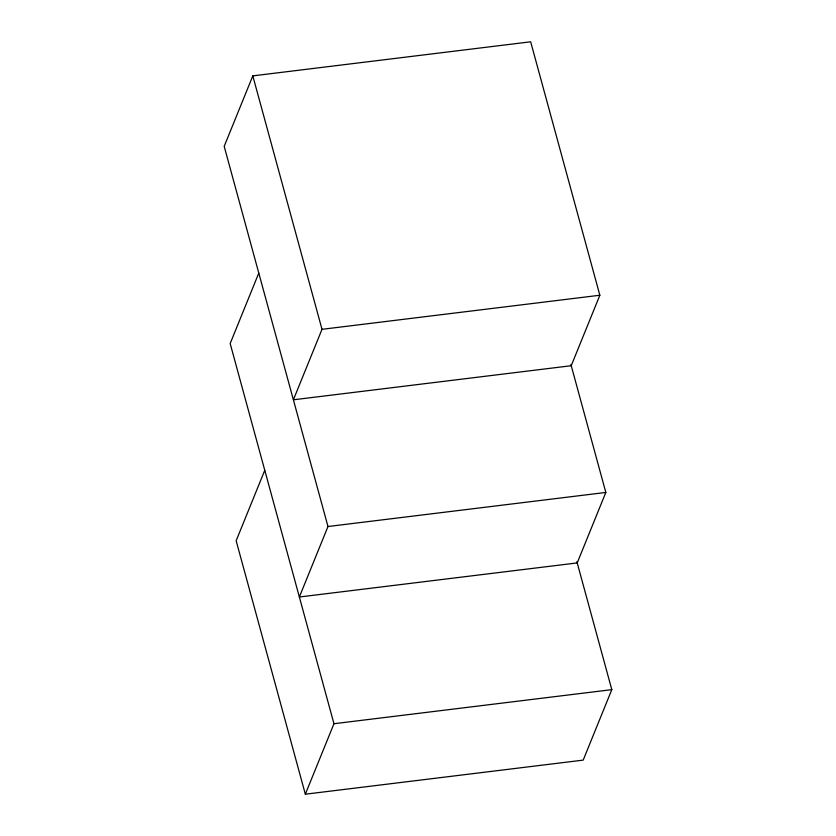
<?xml version="1.0" encoding="UTF-8"?>
<svg xmlns="http://www.w3.org/2000/svg" width="836" height="836" viewBox="0 0 836 836"><rect width="100%" height="100%" fill="white"/><g stroke="black" fill="none" stroke-linecap="round" stroke-linejoin="round"><path stroke-width="1.25" d="M252.806 75.877L322.006 329.321L293.384 399.796L571.228 365.719L599.851 295.244L530.661 41.8L252.806 75.877L224.194 146.352L327.984 526.523L299.361 596.998L577.216 562.921L605.828 492.446L570.894 364.465M258.784 273.079L230.172 343.554L333.961 723.725L305.339 794.2L583.194 760.123L611.806 689.648L576.871 561.667M264.772 470.281L236.149 540.756L305.339 794.2M322.006 329.321L599.851 295.244M327.984 526.523L605.828 492.446M333.961 723.725L611.806 689.648"/></g></svg>
